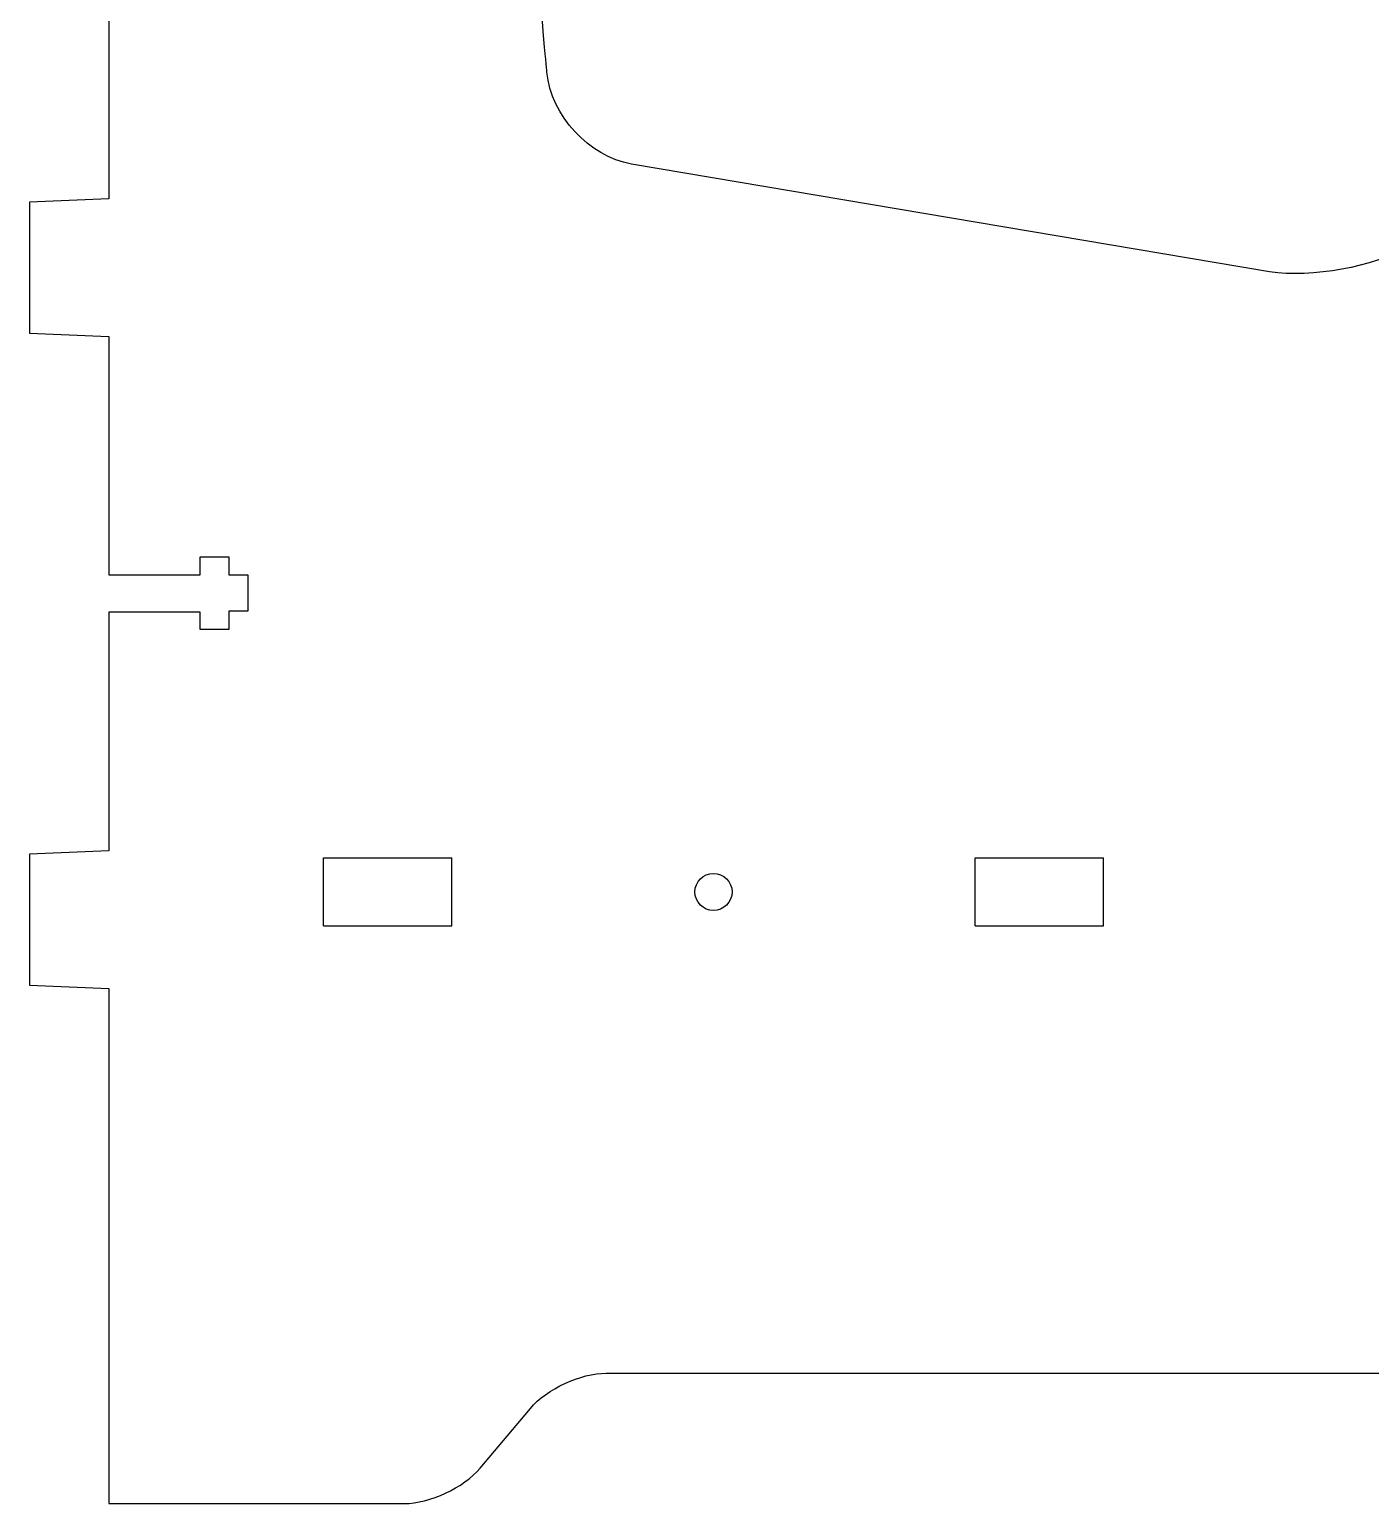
# Model space of a CAD drawing. Header units: millimetres. Extents: x -1166 to -93, y -857 to -63.
# Drawn here: x -805.1 to -702.2, y -856.7 to -743.6 of the extents above; entities that cross this region are included whole.
import ezdxf

# ---------------------------------------------------------------- set-up
doc = ezdxf.new("R2010")
doc.units = ezdxf.units.MM
doc.layers.add('CUTS', color=1, linetype='Continuous', true_color=0xff0000)

msp = doc.modelspace()

# ---------------------------------------------------------------- linework, layer by layer
at = {"layer": 'CUTS', "color": 1, "lineweight": 25, "true_color": 0xff0000}
for p, q in [((-782.54, -812.37), (-782.54, -807.17)), ((-782.54, -807.17), (-772.69, -807.17)), ((-772.69, -812.37), (-772.69, -807.17)), ((-732.54, -812.37), (-732.54, -807.17)), ((-732.54, -807.17), (-722.69, -807.17)), ((-722.69, -812.37), (-722.69, -807.17)), ((-782.54, -812.37), (-772.69, -812.37)), ((-732.54, -812.37), (-722.69, -812.37))]:
    msp.add_line(p, q, dxfattribs=at)
for points in [[(-799, -685.45), (-799, -756.62), (-805.09, -756.87), (-805.09, -766.93), (-799, -767.18), (-799, -785.47), (-791.98, -785.47), (-791.98, -784.07), (-789.78, -784.07), (-789.78, -785.47), (-788.34, -785.47), (-788.34, -788.25), (-789.78, -788.25), (-789.78, -789.65), (-791.98, -789.65), (-791.98, -788.32), (-799, -788.32), (-799, -806.62), (-805.09, -806.87), (-805.09, -816.92), (-799, -817.17), (-799, -856.68), (-776.33, -856.68)], [(-709.96, -762.23), (-758.91, -753.96)], [(-760.84, -846.68), (-510.81, -846.68)], [(-770.52, -853.97), (-766.66, -849.38)]]:
    msp.add_lwpolyline(points, dxfattribs=at)
for points in [[(-765.39, -746.92), (-765.39, -746.92), (-770.74, -691.05), (-770.74, -632.47)], [(-758.91, -753.96), (-762.16, -753.38), (-765.08, -750.21), (-765.39, -746.92)], [(-699.42, -760.32), (-701.95, -761.84), (-706.69, -762.7), (-709.96, -762.23)], [(-754.04, -809.77), (-754.04, -808.99), (-753.4, -808.35), (-752.62, -808.35)], [(-752.62, -808.35), (-751.83, -808.35), (-751.19, -808.99), (-751.19, -809.77)], [(-752.62, -811.2), (-753.4, -811.2), (-754.04, -810.56), (-754.04, -809.77)], [(-751.19, -809.77), (-751.19, -810.56), (-751.83, -811.2), (-752.62, -811.2)], [(-766.66, -849.38), (-765.41, -847.89), (-762.79, -846.68), (-760.84, -846.68)], [(-776.33, -856.68), (-774.39, -856.68), (-771.77, -855.46), (-770.52, -853.97)]]:
    msp.add_open_spline(points, degree=3, dxfattribs=at)

doc.saveas('drawing.dxf')
